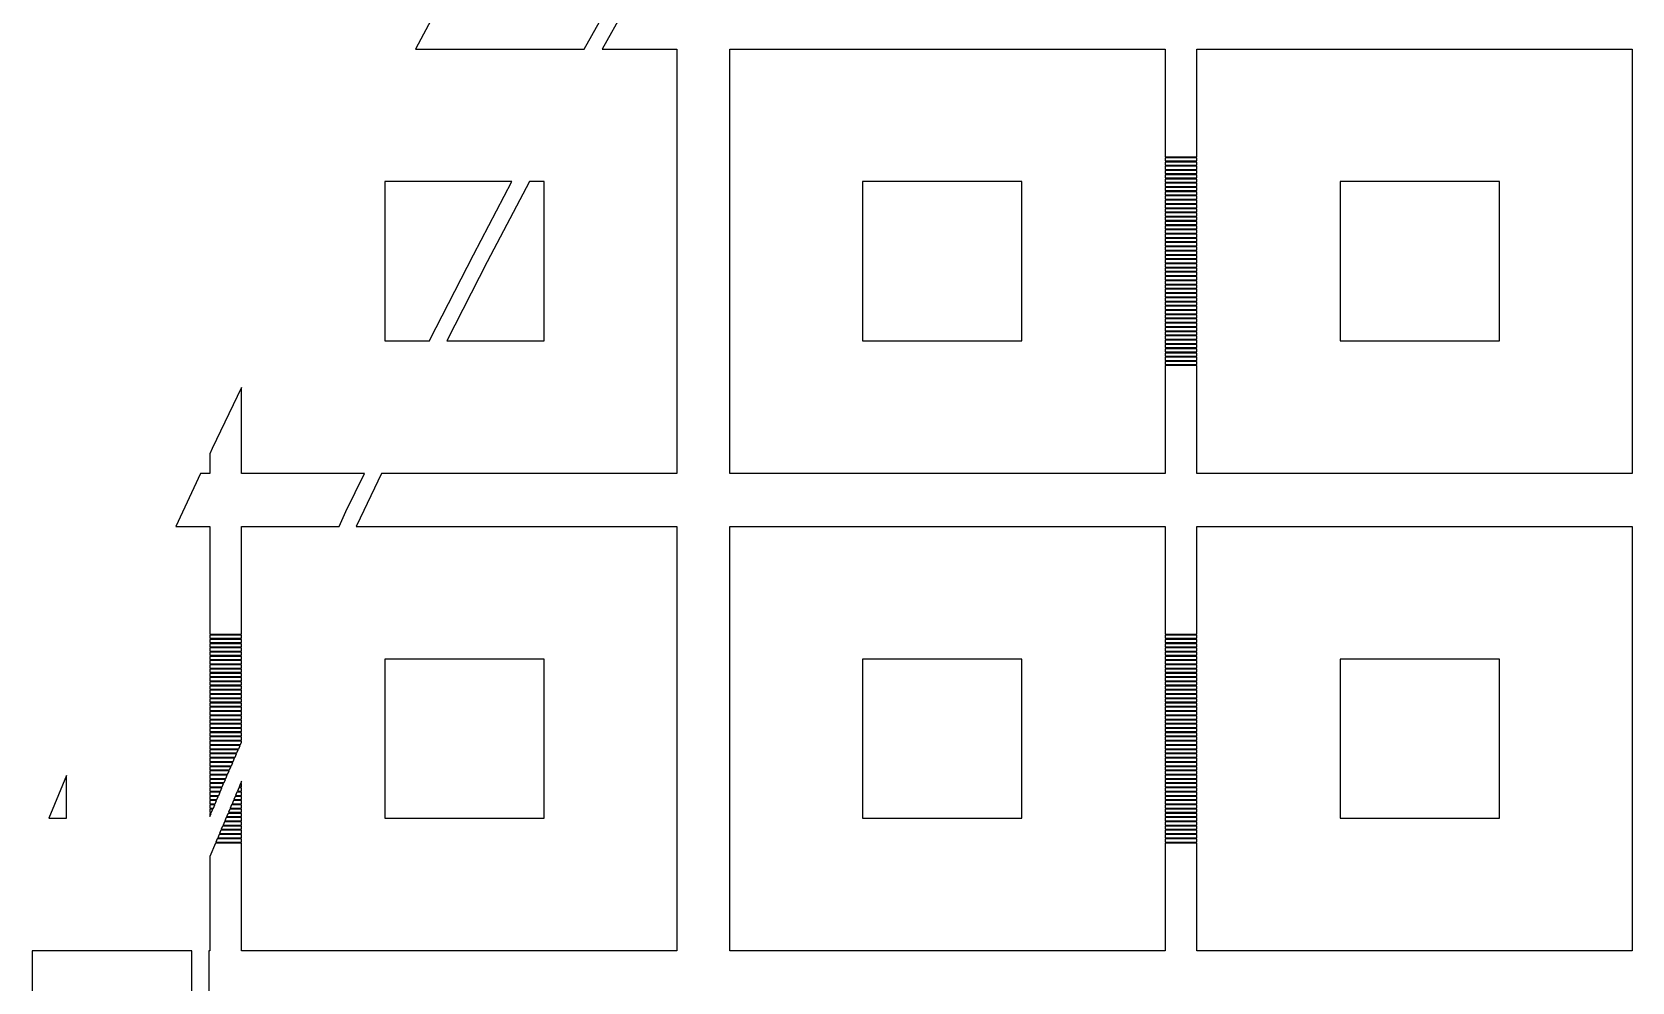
# Model space of a CAD drawing. Extents: x 40 to 187, y -3 to 150.
# Drawn here: x 39.55 to 54.96, y 101.19 to 110.35 of the extents above; entities that cross this region are included whole.
import ezdxf

# ---------------------------------------------------------------- set-up
doc = ezdxf.new("R2010")
doc.units = 0

msp = doc.modelspace()

# ---------------------------------------------------------------- linework, layer by layer
for p, q in [((44.8698, 110.185), (45.119, 110.632)), ((45.2495, 110.558), (45.0415, 110.185)), ((43.4214, 110.514), (43.2429, 110.185)), ((43.2429, 110.185), (44.8698, 110.185)), ((45.0415, 110.185), (45.7613, 110.185)), ((45.7613, 110.185), (45.7613, 106.095)), ((46.2726, 106.095), (46.2726, 110.185)), ((46.2726, 110.185), (50.4653, 110.185)), ((50.4653, 110.185), (50.4653, 109.147)), ((50.7721, 109.147), (50.7721, 110.185)), ((50.7721, 110.185), (54.9647, 110.185)), ((54.9647, 110.185), (54.9647, 106.095)), ((50.4653, 109.147), (50.7721, 109.147)), ((50.7721, 109.137), (50.4653, 109.137)), ((50.4653, 109.137), (50.4653, 109.106)), ((50.4653, 109.106), (50.7721, 109.106)), ((50.7721, 109.096), (50.4653, 109.096)), ((50.4653, 109.096), (50.4653, 109.065)), ((50.4653, 109.065), (50.7721, 109.065)), ((50.7721, 109.055), (50.4653, 109.055)), ((50.4653, 109.055), (50.4653, 109.024)), ((50.4653, 109.024), (50.7721, 109.024)), ((50.7721, 109.014), (50.4653, 109.014)), ((50.4653, 109.014), (50.4653, 108.984)), ((50.7721, 109.106), (50.7721, 109.137)), ((50.7721, 109.065), (50.7721, 109.096)), ((50.7721, 109.024), (50.7721, 109.055)), ((50.7721, 108.984), (50.7721, 109.014)), ((44.1724, 108.907), (42.9492, 108.907)), ((42.9492, 108.907), (42.9492, 107.373)), ((43.8013, 108.202), (44.1724, 108.907)), ((44.3419, 108.907), (43.9344, 108.133)), ((44.4831, 108.907), (44.3419, 108.907)), ((44.4831, 107.373), (44.4831, 108.907)), ((49.0848, 108.907), (47.5509, 108.907)), ((47.5509, 108.907), (47.5509, 107.373)), ((49.0848, 107.373), (49.0848, 108.907)), ((50.4653, 108.984), (50.7721, 108.984)), ((50.7721, 108.973), (50.4653, 108.973)), ((50.4653, 108.973), (50.4653, 108.943)), ((50.4653, 108.943), (50.7721, 108.943)), ((50.7721, 108.932), (50.4653, 108.932)), ((50.4653, 108.932), (50.4653, 108.902)), ((50.4653, 108.902), (50.7721, 108.902)), ((50.7721, 108.892), (50.4653, 108.892)), ((50.4653, 108.892), (50.4653, 108.861)), ((50.4653, 108.861), (50.7721, 108.861)), ((50.7721, 108.851), (50.4653, 108.851)), ((50.4653, 108.851), (50.4653, 108.82)), ((50.7721, 108.943), (50.7721, 108.973)), ((50.7721, 108.902), (50.7721, 108.932)), ((50.7721, 108.861), (50.7721, 108.892)), ((50.7721, 108.82), (50.7721, 108.851)), ((53.6865, 108.907), (52.1526, 108.907)), ((52.1526, 108.907), (52.1526, 107.373)), ((53.6865, 107.373), (53.6865, 108.907)), ((50.4653, 108.82), (50.7721, 108.82)), ((50.7721, 108.81), (50.4653, 108.81)), ((50.4653, 108.81), (50.4653, 108.779)), ((50.4653, 108.779), (50.7721, 108.779)), ((50.7721, 108.769), (50.4653, 108.769)), ((50.4653, 108.769), (50.4653, 108.738)), ((50.4653, 108.738), (50.7721, 108.738)), ((50.7721, 108.728), (50.4653, 108.728)), ((50.4653, 108.728), (50.4653, 108.697)), ((50.4653, 108.697), (50.7721, 108.697)), ((50.7721, 108.687), (50.4653, 108.687)), ((50.4653, 108.687), (50.4653, 108.656)), ((50.7721, 108.779), (50.7721, 108.81)), ((50.7721, 108.738), (50.7721, 108.769)), ((50.7721, 108.697), (50.7721, 108.728)), ((50.7721, 108.656), (50.7721, 108.687)), ((50.4653, 108.656), (50.7721, 108.656)), ((50.7721, 108.646), (50.4653, 108.646)), ((50.4653, 108.646), (50.4653, 108.615)), ((50.4653, 108.615), (50.7721, 108.615)), ((50.7721, 108.605), (50.4653, 108.605)), ((50.4653, 108.605), (50.4653, 108.575)), ((50.4653, 108.575), (50.7721, 108.575)), ((50.7721, 108.564), (50.4653, 108.564)), ((50.4653, 108.564), (50.4653, 108.534)), ((50.4653, 108.534), (50.7721, 108.534)), ((50.7721, 108.615), (50.7721, 108.646)), ((50.7721, 108.575), (50.7721, 108.605)), ((50.7721, 108.534), (50.7721, 108.564)), ((50.7721, 108.523), (50.4653, 108.523)), ((50.4653, 108.523), (50.4653, 108.493)), ((50.4653, 108.493), (50.7721, 108.493)), ((50.7721, 108.482), (50.4653, 108.482)), ((50.4653, 108.482), (50.4653, 108.452)), ((50.4653, 108.452), (50.7721, 108.452)), ((50.7721, 108.442), (50.4653, 108.442)), ((50.4653, 108.442), (50.4653, 108.411)), ((50.4653, 108.411), (50.7721, 108.411)), ((50.7721, 108.401), (50.4653, 108.401)), ((50.4653, 108.401), (50.4653, 108.37)), ((50.7721, 108.493), (50.7721, 108.523)), ((50.7721, 108.452), (50.7721, 108.482)), ((50.7721, 108.411), (50.7721, 108.442)), ((50.7721, 108.37), (50.7721, 108.401)), ((50.4653, 108.37), (50.7721, 108.37)), ((50.7721, 108.36), (50.4653, 108.36)), ((50.4653, 108.36), (50.4653, 108.329)), ((50.4653, 108.329), (50.7721, 108.329)), ((50.7721, 108.319), (50.4653, 108.319)), ((50.4653, 108.319), (50.4653, 108.288)), ((50.4653, 108.288), (50.7721, 108.288)), ((50.7721, 108.278), (50.4653, 108.278)), ((50.4653, 108.278), (50.4653, 108.247)), ((50.4653, 108.247), (50.7721, 108.247)), ((50.7721, 108.237), (50.4653, 108.237)), ((50.4653, 108.237), (50.4653, 108.206)), ((50.7721, 108.329), (50.7721, 108.36)), ((50.7721, 108.288), (50.7721, 108.319)), ((50.7721, 108.247), (50.7721, 108.278)), ((50.7721, 108.206), (50.7721, 108.237)), ((43.382, 107.382), (43.8013, 108.202)), ((43.9344, 108.133), (43.546, 107.373)), ((50.4653, 108.206), (50.7721, 108.206)), ((50.7721, 108.196), (50.4653, 108.196)), ((50.4653, 108.196), (50.4653, 108.165)), ((50.4653, 108.165), (50.7721, 108.165)), ((50.7721, 108.155), (50.4653, 108.155)), ((50.4653, 108.155), (50.4653, 108.125)), ((50.4653, 108.125), (50.7721, 108.125)), ((50.7721, 108.114), (50.4653, 108.114)), ((50.4653, 108.114), (50.4653, 108.084)), ((50.4653, 108.084), (50.7721, 108.084)), ((50.7721, 108.073), (50.4653, 108.073)), ((50.4653, 108.073), (50.4653, 108.043)), ((50.7721, 108.165), (50.7721, 108.196)), ((50.7721, 108.125), (50.7721, 108.155)), ((50.7721, 108.084), (50.7721, 108.114)), ((50.7721, 108.043), (50.7721, 108.073)), ((50.4653, 108.043), (50.7721, 108.043)), ((50.7721, 108.033), (50.4653, 108.033)), ((50.4653, 108.033), (50.4653, 108.002)), ((50.4653, 108.002), (50.7721, 108.002)), ((50.7721, 107.992), (50.4653, 107.992)), ((50.4653, 107.992), (50.4653, 107.961)), ((50.4653, 107.961), (50.7721, 107.961)), ((50.7721, 107.951), (50.4653, 107.951)), ((50.4653, 107.951), (50.4653, 107.92)), ((50.4653, 107.92), (50.7721, 107.92)), ((50.7721, 108.002), (50.7721, 108.033)), ((50.7721, 107.961), (50.7721, 107.992)), ((50.7721, 107.92), (50.7721, 107.951)), ((50.7721, 107.91), (50.4653, 107.91)), ((50.4653, 107.91), (50.4653, 107.879)), ((50.4653, 107.879), (50.7721, 107.879)), ((50.7721, 107.869), (50.4653, 107.869)), ((50.4653, 107.869), (50.4653, 107.838)), ((50.4653, 107.838), (50.7721, 107.838)), ((50.7721, 107.828), (50.4653, 107.828)), ((50.4653, 107.828), (50.4653, 107.797)), ((50.4653, 107.797), (50.7721, 107.797)), ((50.7721, 107.787), (50.4653, 107.787)), ((50.4653, 107.787), (50.4653, 107.756)), ((50.7721, 107.879), (50.7721, 107.91)), ((50.7721, 107.838), (50.7721, 107.869)), ((50.7721, 107.797), (50.7721, 107.828)), ((50.7721, 107.756), (50.7721, 107.787)), ((50.4653, 107.756), (50.7721, 107.756)), ((50.7721, 107.746), (50.4653, 107.746)), ((50.4653, 107.746), (50.4653, 107.716)), ((50.4653, 107.716), (50.7721, 107.716)), ((50.7721, 107.705), (50.4653, 107.705)), ((50.4653, 107.705), (50.4653, 107.675)), ((50.4653, 107.675), (50.7721, 107.675)), ((50.7721, 107.664), (50.4653, 107.664)), ((50.4653, 107.664), (50.4653, 107.634)), ((50.4653, 107.634), (50.7721, 107.634)), ((50.7721, 107.624), (50.4653, 107.624)), ((50.4653, 107.624), (50.4653, 107.593)), ((50.7721, 107.716), (50.7721, 107.746)), ((50.7721, 107.675), (50.7721, 107.705)), ((50.7721, 107.634), (50.7721, 107.664)), ((50.7721, 107.593), (50.7721, 107.624)), ((50.4653, 107.593), (50.7721, 107.593)), ((50.7721, 107.583), (50.4653, 107.583)), ((50.4653, 107.583), (50.4653, 107.552)), ((50.4653, 107.552), (50.7721, 107.552)), ((50.7721, 107.542), (50.4653, 107.542)), ((50.4653, 107.542), (50.4653, 107.511)), ((50.4653, 107.511), (50.7721, 107.511)), ((50.7721, 107.501), (50.4653, 107.501)), ((50.4653, 107.501), (50.4653, 107.47)), ((50.4653, 107.47), (50.7721, 107.47)), ((50.7721, 107.46), (50.4653, 107.46)), ((50.4653, 107.46), (50.4653, 107.429)), ((50.7721, 107.552), (50.7721, 107.583)), ((50.7721, 107.511), (50.7721, 107.542)), ((50.7721, 107.47), (50.7721, 107.501)), ((50.7721, 107.429), (50.7721, 107.46)), ((42.9492, 107.373), (43.3776, 107.373)), ((43.3776, 107.373), (43.382, 107.382)), ((43.546, 107.373), (44.4831, 107.373)), ((47.5509, 107.373), (49.0848, 107.373)), ((50.4653, 107.429), (50.7721, 107.429)), ((50.7721, 107.419), (50.4653, 107.419)), ((50.4653, 107.419), (50.4653, 107.388)), ((50.4653, 107.388), (50.7721, 107.388)), ((50.7721, 107.378), (50.4653, 107.378)), ((50.4653, 107.378), (50.4653, 107.347)), ((50.4653, 107.347), (50.7721, 107.347)), ((50.7721, 107.337), (50.4653, 107.337)), ((50.4653, 107.337), (50.4653, 107.307)), ((50.4653, 107.307), (50.7721, 107.307)), ((50.7721, 107.296), (50.4653, 107.296)), ((50.4653, 107.296), (50.4653, 107.266)), ((50.7721, 107.388), (50.7721, 107.419)), ((50.7721, 107.347), (50.7721, 107.378)), ((50.7721, 107.307), (50.7721, 107.337)), ((50.7721, 107.266), (50.7721, 107.296)), ((52.1526, 107.373), (53.6865, 107.373)), ((50.4653, 107.266), (50.7721, 107.266)), ((50.7721, 107.255), (50.4653, 107.255)), ((50.4653, 107.255), (50.4653, 107.225)), ((50.4653, 107.225), (50.7721, 107.225)), ((50.7721, 107.214), (50.4653, 107.214)), ((50.4653, 107.214), (50.4653, 107.184)), ((50.4653, 107.184), (50.7721, 107.184)), ((50.7721, 107.174), (50.4653, 107.174)), ((50.4653, 107.174), (50.4653, 107.143)), ((50.4653, 107.143), (50.7721, 107.143)), ((50.7721, 107.225), (50.7721, 107.255)), ((50.7721, 107.184), (50.7721, 107.214)), ((50.7721, 107.143), (50.7721, 107.174)), ((50.7721, 107.133), (50.4653, 107.133)), ((50.4653, 107.133), (50.4653, 106.095)), ((50.7721, 106.095), (50.7721, 107.133)), ((41.5687, 106.924), (41.2856, 106.335)), ((41.5687, 106.095), (41.5687, 106.924)), ((41.2856, 106.335), (41.2619, 106.284)), ((41.2619, 106.284), (41.2619, 106.095)), ((41.1737, 106.095), (40.9357, 105.583)), ((41.2619, 106.095), (41.1737, 106.095)), ((42.751, 106.095), (41.5687, 106.095)), ((42.5738, 105.726), (42.751, 106.095)), ((42.9174, 106.095), (42.7094, 105.662)), ((45.7613, 106.095), (42.9174, 106.095)), ((50.4653, 106.095), (46.2726, 106.095)), ((54.9647, 106.095), (50.7721, 106.095)), ((42.5075, 105.583), (42.5738, 105.726)), ((42.7094, 105.662), (42.6729, 105.583)), ((40.9357, 105.583), (41.2619, 105.583)), ((41.2619, 105.583), (41.2619, 104.545)), ((41.5687, 105.583), (42.5075, 105.583)), ((41.5687, 104.545), (41.5687, 105.583)), ((42.6729, 105.583), (45.7613, 105.583)), ((45.7613, 105.583), (45.7613, 101.493)), ((46.2726, 101.493), (46.2726, 105.583)), ((46.2726, 105.583), (50.4653, 105.583)), ((50.4653, 105.583), (50.4653, 104.545)), ((50.7721, 104.545), (50.7721, 105.583)), ((50.7721, 105.583), (54.9647, 105.583)), ((54.9647, 105.583), (54.9647, 101.493)), ((41.2619, 104.545), (41.5687, 104.545)), ((41.5687, 104.535), (41.2619, 104.535)), ((41.2619, 104.535), (41.2619, 104.505)), ((41.5687, 104.505), (41.5687, 104.535)), ((50.4653, 104.545), (50.7721, 104.545)), ((50.7721, 104.535), (50.4653, 104.535)), ((50.4653, 104.535), (50.4653, 104.505)), ((50.7721, 104.505), (50.7721, 104.535)), ((41.2619, 104.505), (41.5687, 104.505)), ((41.5687, 104.494), (41.2619, 104.494)), ((41.2619, 104.494), (41.2619, 104.464)), ((41.2619, 104.464), (41.5687, 104.464)), ((41.5687, 104.453), (41.2619, 104.453)), ((41.2619, 104.453), (41.2619, 104.423)), ((41.2619, 104.423), (41.5687, 104.423)), ((41.5687, 104.413), (41.2619, 104.413)), ((41.2619, 104.413), (41.2619, 104.382)), ((41.2619, 104.382), (41.5687, 104.382)), ((41.5687, 104.372), (41.2619, 104.372)), ((41.2619, 104.372), (41.2619, 104.341)), ((41.5687, 104.464), (41.5687, 104.494)), ((41.5687, 104.423), (41.5687, 104.453)), ((41.5687, 104.382), (41.5687, 104.413)), ((41.5687, 104.341), (41.5687, 104.372)), ((50.4653, 104.505), (50.7721, 104.505)), ((50.7721, 104.494), (50.4653, 104.494)), ((50.4653, 104.494), (50.4653, 104.464)), ((50.4653, 104.464), (50.7721, 104.464)), ((50.7721, 104.453), (50.4653, 104.453)), ((50.4653, 104.453), (50.4653, 104.423)), ((50.4653, 104.423), (50.7721, 104.423)), ((50.7721, 104.413), (50.4653, 104.413)), ((50.4653, 104.413), (50.4653, 104.382)), ((50.4653, 104.382), (50.7721, 104.382)), ((50.7721, 104.372), (50.4653, 104.372)), ((50.4653, 104.372), (50.4653, 104.341)), ((50.7721, 104.464), (50.7721, 104.494)), ((50.7721, 104.423), (50.7721, 104.453)), ((50.7721, 104.382), (50.7721, 104.413)), ((50.7721, 104.341), (50.7721, 104.372)), ((41.2619, 104.341), (41.5687, 104.341)), ((41.5687, 104.331), (41.2619, 104.331)), ((41.2619, 104.331), (41.2619, 104.3)), ((41.2619, 104.3), (41.5687, 104.3)), ((41.5687, 104.29), (41.2619, 104.29)), ((41.2619, 104.29), (41.2619, 104.259)), ((41.2619, 104.259), (41.5687, 104.259)), ((41.5687, 104.249), (41.2619, 104.249)), ((41.2619, 104.249), (41.2619, 104.218)), ((41.2619, 104.218), (41.5687, 104.218)), ((41.5687, 104.3), (41.5687, 104.331)), ((41.5687, 104.259), (41.5687, 104.29)), ((41.5687, 104.218), (41.5687, 104.249)), ((44.4831, 104.305), (42.9492, 104.305)), ((42.9492, 104.305), (42.9492, 102.771)), ((44.4831, 102.771), (44.4831, 104.305)), ((49.0848, 104.305), (47.5509, 104.305)), ((47.5509, 104.305), (47.5509, 102.771)), ((49.0848, 102.771), (49.0848, 104.305)), ((50.4653, 104.341), (50.7721, 104.341)), ((50.7721, 104.331), (50.4653, 104.331)), ((50.4653, 104.331), (50.4653, 104.3)), ((50.4653, 104.3), (50.7721, 104.3)), ((50.7721, 104.29), (50.4653, 104.29)), ((50.4653, 104.29), (50.4653, 104.259)), ((50.4653, 104.259), (50.7721, 104.259)), ((50.7721, 104.249), (50.4653, 104.249)), ((50.4653, 104.249), (50.4653, 104.218)), ((50.4653, 104.218), (50.7721, 104.218)), ((50.7721, 104.3), (50.7721, 104.331)), ((50.7721, 104.259), (50.7721, 104.29)), ((50.7721, 104.218), (50.7721, 104.249)), ((53.6865, 104.305), (52.1526, 104.305)), ((52.1526, 104.305), (52.1526, 102.771)), ((53.6865, 102.771), (53.6865, 104.305)), ((41.5687, 104.208), (41.2619, 104.208)), ((41.2619, 104.208), (41.2619, 104.177)), ((41.2619, 104.177), (41.5687, 104.177)), ((41.5687, 104.167), (41.2619, 104.167)), ((41.2619, 104.167), (41.2619, 104.136)), ((41.2619, 104.136), (41.5687, 104.136)), ((41.5687, 104.126), (41.2619, 104.126)), ((41.2619, 104.126), (41.2619, 104.096)), ((41.2619, 104.096), (41.5687, 104.096)), ((41.5687, 104.085), (41.2619, 104.085)), ((41.2619, 104.085), (41.2619, 104.055)), ((41.5687, 104.177), (41.5687, 104.208)), ((41.5687, 104.136), (41.5687, 104.167)), ((41.5687, 104.096), (41.5687, 104.126)), ((41.5687, 104.055), (41.5687, 104.085)), ((50.7721, 104.208), (50.4653, 104.208)), ((50.4653, 104.208), (50.4653, 104.177)), ((50.4653, 104.177), (50.7721, 104.177)), ((50.7721, 104.167), (50.4653, 104.167)), ((50.4653, 104.167), (50.4653, 104.136)), ((50.4653, 104.136), (50.7721, 104.136)), ((50.7721, 104.126), (50.4653, 104.126)), ((50.4653, 104.126), (50.4653, 104.096)), ((50.4653, 104.096), (50.7721, 104.096)), ((50.7721, 104.085), (50.4653, 104.085)), ((50.4653, 104.085), (50.4653, 104.055)), ((50.7721, 104.177), (50.7721, 104.208)), ((50.7721, 104.136), (50.7721, 104.167)), ((50.7721, 104.096), (50.7721, 104.126)), ((50.7721, 104.055), (50.7721, 104.085)), ((41.2619, 104.055), (41.5687, 104.055)), ((41.5687, 104.044), (41.2619, 104.044)), ((41.2619, 104.044), (41.2619, 104.014)), ((41.2619, 104.014), (41.5687, 104.014)), ((41.5687, 104.004), (41.2619, 104.004)), ((41.2619, 104.004), (41.2619, 103.973)), ((41.2619, 103.973), (41.5687, 103.973)), ((41.5687, 103.963), (41.2619, 103.963)), ((41.2619, 103.963), (41.2619, 103.932)), ((41.2619, 103.932), (41.5687, 103.932)), ((41.5687, 103.922), (41.2619, 103.922)), ((41.2619, 103.922), (41.2619, 103.891)), ((41.5687, 104.014), (41.5687, 104.044)), ((41.5687, 103.973), (41.5687, 104.004)), ((41.5687, 103.932), (41.5687, 103.963)), ((41.5687, 103.891), (41.5687, 103.922)), ((50.4653, 104.055), (50.7721, 104.055)), ((50.7721, 104.044), (50.4653, 104.044)), ((50.4653, 104.044), (50.4653, 104.014)), ((50.4653, 104.014), (50.7721, 104.014)), ((50.7721, 104.004), (50.4653, 104.004)), ((50.4653, 104.004), (50.4653, 103.973)), ((50.4653, 103.973), (50.7721, 103.973)), ((50.7721, 103.963), (50.4653, 103.963)), ((50.4653, 103.963), (50.4653, 103.932)), ((50.4653, 103.932), (50.7721, 103.932)), ((50.7721, 103.922), (50.4653, 103.922)), ((50.4653, 103.922), (50.4653, 103.891)), ((50.7721, 104.014), (50.7721, 104.044)), ((50.7721, 103.973), (50.7721, 104.004)), ((50.7721, 103.932), (50.7721, 103.963)), ((50.7721, 103.891), (50.7721, 103.922)), ((41.2619, 103.891), (41.5687, 103.891)), ((41.5687, 103.881), (41.2619, 103.881)), ((41.2619, 103.881), (41.2619, 103.85)), ((41.2619, 103.85), (41.5687, 103.85)), ((41.5687, 103.84), (41.2619, 103.84)), ((41.2619, 103.84), (41.2619, 103.809)), ((41.2619, 103.809), (41.5687, 103.809)), ((41.5687, 103.799), (41.2619, 103.799)), ((41.2619, 103.799), (41.2619, 103.768)), ((41.2619, 103.768), (41.5687, 103.768)), ((41.5687, 103.758), (41.2619, 103.758)), ((41.2619, 103.758), (41.2619, 103.727)), ((41.5687, 103.85), (41.5687, 103.881)), ((41.5687, 103.809), (41.5687, 103.84)), ((41.5687, 103.768), (41.5687, 103.799)), ((41.5687, 103.727), (41.5687, 103.758)), ((50.4653, 103.891), (50.7721, 103.891)), ((50.7721, 103.881), (50.4653, 103.881)), ((50.4653, 103.881), (50.4653, 103.85)), ((50.4653, 103.85), (50.7721, 103.85)), ((50.7721, 103.84), (50.4653, 103.84)), ((50.4653, 103.84), (50.4653, 103.809)), ((50.4653, 103.809), (50.7721, 103.809)), ((50.7721, 103.799), (50.4653, 103.799)), ((50.4653, 103.799), (50.4653, 103.768)), ((50.4653, 103.768), (50.7721, 103.768)), ((50.7721, 103.758), (50.4653, 103.758)), ((50.4653, 103.758), (50.4653, 103.727)), ((50.7721, 103.85), (50.7721, 103.881)), ((50.7721, 103.809), (50.7721, 103.84)), ((50.7721, 103.768), (50.7721, 103.799)), ((50.7721, 103.727), (50.7721, 103.758)), ((41.2619, 103.727), (41.5687, 103.727)), ((41.5687, 103.717), (41.2619, 103.717)), ((41.2619, 103.717), (41.2619, 103.687)), ((41.2619, 103.687), (41.5687, 103.687)), ((41.5687, 103.676), (41.2619, 103.676)), ((41.2619, 103.676), (41.2619, 103.646)), ((41.2619, 103.646), (41.5687, 103.646)), ((41.5687, 103.635), (41.2619, 103.635)), ((41.2619, 103.635), (41.2619, 103.605)), ((41.2619, 103.605), (41.5687, 103.605)), ((41.5687, 103.687), (41.5687, 103.717)), ((41.5687, 103.646), (41.5687, 103.676)), ((41.5687, 103.605), (41.5687, 103.635)), ((50.4653, 103.727), (50.7721, 103.727)), ((50.7721, 103.717), (50.4653, 103.717)), ((50.4653, 103.717), (50.4653, 103.687)), ((50.4653, 103.687), (50.7721, 103.687)), ((50.7721, 103.676), (50.4653, 103.676)), ((50.4653, 103.676), (50.4653, 103.646)), ((50.4653, 103.646), (50.7721, 103.646)), ((50.7721, 103.635), (50.4653, 103.635)), ((50.4653, 103.635), (50.4653, 103.605)), ((50.4653, 103.605), (50.7721, 103.605)), ((50.7721, 103.687), (50.7721, 103.717)), ((50.7721, 103.646), (50.7721, 103.676)), ((50.7721, 103.605), (50.7721, 103.635)), ((41.5687, 103.594), (41.2619, 103.594)), ((41.2619, 103.594), (41.2619, 103.564)), ((41.2619, 103.564), (41.5687, 103.564)), ((41.5687, 103.554), (41.2619, 103.554)), ((41.2619, 103.554), (41.2619, 103.523)), ((41.2619, 103.523), (41.5687, 103.523)), ((41.5687, 103.513), (41.2619, 103.513)), ((41.2619, 103.513), (41.2619, 103.482)), ((41.2619, 103.482), (41.5586, 103.482)), ((41.5541, 103.472), (41.2619, 103.472)), ((41.2619, 103.472), (41.2619, 103.441)), ((41.5408, 103.441), (41.5541, 103.472)), ((41.5586, 103.482), (41.5687, 103.505)), ((41.5687, 103.564), (41.5687, 103.594)), ((41.5687, 103.523), (41.5687, 103.554)), ((41.5687, 103.505), (41.5687, 103.513)), ((50.7721, 103.594), (50.4653, 103.594)), ((50.4653, 103.594), (50.4653, 103.564)), ((50.4653, 103.564), (50.7721, 103.564)), ((50.7721, 103.554), (50.4653, 103.554)), ((50.4653, 103.554), (50.4653, 103.523)), ((50.4653, 103.523), (50.7721, 103.523)), ((50.7721, 103.513), (50.4653, 103.513)), ((50.4653, 103.513), (50.4653, 103.482)), ((50.4653, 103.482), (50.7721, 103.482)), ((50.7721, 103.472), (50.4653, 103.472)), ((50.4653, 103.472), (50.4653, 103.441)), ((50.7721, 103.564), (50.7721, 103.594)), ((50.7721, 103.523), (50.7721, 103.554)), ((50.7721, 103.482), (50.7721, 103.513)), ((50.7721, 103.441), (50.7721, 103.472)), ((41.2619, 103.441), (41.5408, 103.441)), ((41.5363, 103.431), (41.2619, 103.431)), ((41.2619, 103.431), (41.2619, 103.4)), ((41.2619, 103.4), (41.5229, 103.4)), ((41.5185, 103.39), (41.2619, 103.39)), ((41.2619, 103.39), (41.2619, 103.359)), ((41.2619, 103.359), (41.5051, 103.359)), ((41.5006, 103.349), (41.2619, 103.349)), ((41.2619, 103.349), (41.2619, 103.318)), ((41.2619, 103.318), (41.4873, 103.318)), ((41.4828, 103.308), (41.2619, 103.308)), ((41.2619, 103.308), (41.2619, 103.277)), ((41.4694, 103.277), (41.4828, 103.308)), ((41.4873, 103.318), (41.5006, 103.349)), ((41.5051, 103.359), (41.5185, 103.39)), ((41.5229, 103.4), (41.5363, 103.431)), ((50.4653, 103.441), (50.7721, 103.441)), ((50.7721, 103.431), (50.4653, 103.431)), ((50.4653, 103.431), (50.4653, 103.4)), ((50.4653, 103.4), (50.7721, 103.4)), ((50.7721, 103.39), (50.4653, 103.39)), ((50.4653, 103.39), (50.4653, 103.359)), ((50.4653, 103.359), (50.7721, 103.359)), ((50.7721, 103.349), (50.4653, 103.349)), ((50.4653, 103.349), (50.4653, 103.318)), ((50.4653, 103.318), (50.7721, 103.318)), ((50.7721, 103.308), (50.4653, 103.308)), ((50.4653, 103.308), (50.4653, 103.277)), ((50.7721, 103.4), (50.7721, 103.431)), ((50.7721, 103.359), (50.7721, 103.39)), ((50.7721, 103.318), (50.7721, 103.349)), ((50.7721, 103.277), (50.7721, 103.308)), ((39.8814, 103.181), (39.764, 102.902)), ((39.8814, 102.771), (39.8814, 103.181)), ((41.2619, 103.277), (41.4694, 103.277)), ((41.465, 103.267), (41.2619, 103.267)), ((41.2619, 103.267), (41.2619, 103.237)), ((41.2619, 103.237), (41.4516, 103.237)), ((41.4471, 103.226), (41.2619, 103.226)), ((41.2619, 103.226), (41.2619, 103.196)), ((41.2619, 103.196), (41.4339, 103.196)), ((41.4296, 103.185), (41.2619, 103.185)), ((41.2619, 103.185), (41.2619, 103.155)), ((41.2619, 103.155), (41.4167, 103.155)), ((41.4124, 103.145), (41.2619, 103.145)), ((41.2619, 103.145), (41.2619, 103.114)), ((41.3994, 103.114), (41.4124, 103.145)), ((41.4167, 103.155), (41.4296, 103.185)), ((41.4339, 103.196), (41.4383, 103.206)), ((41.4383, 103.206), (41.4471, 103.226)), ((41.4516, 103.237), (41.465, 103.267)), ((50.4653, 103.277), (50.7721, 103.277)), ((50.7721, 103.267), (50.4653, 103.267)), ((50.4653, 103.267), (50.4653, 103.237)), ((50.4653, 103.237), (50.7721, 103.237)), ((50.7721, 103.226), (50.4653, 103.226)), ((50.4653, 103.226), (50.4653, 103.196)), ((50.4653, 103.196), (50.7721, 103.196)), ((50.7721, 103.185), (50.4653, 103.185)), ((50.4653, 103.185), (50.4653, 103.155)), ((50.4653, 103.155), (50.7721, 103.155)), ((50.7721, 103.145), (50.4653, 103.145)), ((50.4653, 103.145), (50.4653, 103.114)), ((50.7721, 103.237), (50.7721, 103.267)), ((50.7721, 103.196), (50.7721, 103.226)), ((50.7721, 103.155), (50.7721, 103.185)), ((50.7721, 103.114), (50.7721, 103.145)), ((41.2619, 103.114), (41.3994, 103.114)), ((41.3951, 103.104), (41.2619, 103.104)), ((41.2619, 103.104), (41.2619, 103.073)), ((41.2619, 103.073), (41.3822, 103.073)), ((41.3779, 103.063), (41.2619, 103.063)), ((41.2619, 103.063), (41.2619, 103.032)), ((41.2619, 103.032), (41.365, 103.032)), ((41.3607, 103.022), (41.2619, 103.022)), ((41.2619, 103.022), (41.2619, 102.991)), ((41.2619, 102.991), (41.3477, 102.991)), ((41.3434, 102.981), (41.2619, 102.981)), ((41.2619, 102.981), (41.2619, 102.95)), ((41.3305, 102.95), (41.3434, 102.981)), ((41.3477, 102.991), (41.3607, 103.022)), ((41.365, 103.032), (41.3779, 103.063)), ((41.3822, 103.073), (41.3951, 103.104)), ((41.5062, 102.981), (41.4933, 102.95)), ((41.5687, 102.981), (41.5062, 102.981)), ((41.5234, 103.022), (41.5105, 102.991)), ((41.5105, 102.991), (41.5687, 102.991)), ((41.5687, 103.022), (41.5234, 103.022)), ((41.5407, 103.063), (41.5277, 103.032)), ((41.5277, 103.032), (41.5687, 103.032)), ((41.5687, 103.063), (41.5407, 103.063)), ((41.5579, 103.104), (41.545, 103.073)), ((41.545, 103.073), (41.5687, 103.073)), ((41.5687, 103.104), (41.5579, 103.104)), ((41.5687, 103.129), (41.5622, 103.114)), ((41.5622, 103.114), (41.5687, 103.114)), ((41.5687, 103.114), (41.5687, 103.129)), ((41.5687, 103.073), (41.5687, 103.104)), ((41.5687, 103.032), (41.5687, 103.063)), ((41.5687, 102.991), (41.5687, 103.022)), ((41.5687, 102.95), (41.5687, 102.981)), ((50.4653, 103.114), (50.7721, 103.114)), ((50.7721, 103.104), (50.4653, 103.104)), ((50.4653, 103.104), (50.4653, 103.073)), ((50.4653, 103.073), (50.7721, 103.073)), ((50.7721, 103.063), (50.4653, 103.063)), ((50.4653, 103.063), (50.4653, 103.032)), ((50.4653, 103.032), (50.7721, 103.032)), ((50.7721, 103.022), (50.4653, 103.022)), ((50.4653, 103.022), (50.4653, 102.991)), ((50.4653, 102.991), (50.7721, 102.991)), ((50.7721, 102.981), (50.4653, 102.981)), ((50.4653, 102.981), (50.4653, 102.95)), ((50.7721, 103.073), (50.7721, 103.104)), ((50.7721, 103.032), (50.7721, 103.063)), ((50.7721, 102.991), (50.7721, 103.022)), ((50.7721, 102.95), (50.7721, 102.981)), ((39.764, 102.902), (39.7106, 102.771)), ((41.2619, 102.95), (41.3305, 102.95)), ((41.3262, 102.94), (41.2619, 102.94)), ((41.2619, 102.94), (41.2619, 102.909)), ((41.2619, 102.909), (41.3132, 102.909)), ((41.3089, 102.899), (41.2619, 102.899)), ((41.2619, 102.899), (41.2619, 102.868)), ((41.2619, 102.868), (41.296, 102.868)), ((41.2917, 102.858), (41.2619, 102.858)), ((41.2619, 102.858), (41.2619, 102.828)), ((41.2619, 102.828), (41.2788, 102.828)), ((41.2788, 102.828), (41.2917, 102.858)), ((41.296, 102.868), (41.3089, 102.899)), ((41.3132, 102.909), (41.3262, 102.94)), ((41.4545, 102.858), (41.4415, 102.828)), ((41.4415, 102.828), (41.5687, 102.828)), ((41.5687, 102.858), (41.4545, 102.858)), ((41.4717, 102.899), (41.4588, 102.868)), ((41.4588, 102.868), (41.5687, 102.868)), ((41.5687, 102.899), (41.4717, 102.899)), ((41.489, 102.94), (41.476, 102.909)), ((41.476, 102.909), (41.5687, 102.909)), ((41.5687, 102.94), (41.489, 102.94)), ((41.4933, 102.95), (41.5687, 102.95)), ((41.5687, 102.909), (41.5687, 102.94)), ((41.5687, 102.868), (41.5687, 102.899)), ((41.5687, 102.828), (41.5687, 102.858)), ((50.4653, 102.95), (50.7721, 102.95)), ((50.7721, 102.94), (50.4653, 102.94)), ((50.4653, 102.94), (50.4653, 102.909)), ((50.4653, 102.909), (50.7721, 102.909)), ((50.7721, 102.899), (50.4653, 102.899)), ((50.4653, 102.899), (50.4653, 102.868)), ((50.4653, 102.868), (50.7721, 102.868)), ((50.7721, 102.858), (50.4653, 102.858)), ((50.4653, 102.858), (50.4653, 102.828)), ((50.4653, 102.828), (50.7721, 102.828)), ((50.7721, 102.909), (50.7721, 102.94)), ((50.7721, 102.868), (50.7721, 102.899)), ((50.7721, 102.828), (50.7721, 102.858)), ((39.7106, 102.771), (39.8814, 102.771)), ((41.2745, 102.817), (41.2619, 102.817)), ((41.2619, 102.817), (41.2619, 102.788)), ((41.2619, 102.788), (41.2745, 102.817)), ((41.3855, 102.695), (41.3726, 102.664)), ((41.5687, 102.695), (41.3855, 102.695)), ((41.4028, 102.736), (41.3898, 102.705)), ((41.3898, 102.705), (41.5687, 102.705)), ((41.5687, 102.736), (41.4028, 102.736)), ((41.42, 102.776), (41.4071, 102.746)), ((41.4071, 102.746), (41.5687, 102.746)), ((41.5687, 102.776), (41.42, 102.776)), ((41.4372, 102.817), (41.4243, 102.787)), ((41.4243, 102.787), (41.5687, 102.787)), ((41.5687, 102.817), (41.4372, 102.817)), ((41.5687, 102.787), (41.5687, 102.817)), ((41.5687, 102.746), (41.5687, 102.776)), ((41.5687, 102.705), (41.5687, 102.736)), ((41.5687, 102.664), (41.5687, 102.695)), ((42.9492, 102.771), (44.4831, 102.771)), ((47.5509, 102.771), (49.0848, 102.771)), ((50.7721, 102.817), (50.4653, 102.817)), ((50.4653, 102.817), (50.4653, 102.787)), ((50.4653, 102.787), (50.7721, 102.787)), ((50.7721, 102.776), (50.4653, 102.776)), ((50.4653, 102.776), (50.4653, 102.746)), ((50.4653, 102.746), (50.7721, 102.746)), ((50.7721, 102.736), (50.4653, 102.736)), ((50.4653, 102.736), (50.4653, 102.705)), ((50.4653, 102.705), (50.7721, 102.705)), ((50.7721, 102.695), (50.4653, 102.695)), ((50.4653, 102.695), (50.4653, 102.664)), ((50.7721, 102.787), (50.7721, 102.817)), ((50.7721, 102.746), (50.7721, 102.776)), ((50.7721, 102.705), (50.7721, 102.736)), ((50.7721, 102.664), (50.7721, 102.695)), ((52.1526, 102.771), (53.6865, 102.771)), ((41.3166, 102.531), (41.2619, 102.401)), ((41.5687, 102.531), (41.3166, 102.531)), ((41.3338, 102.572), (41.3209, 102.541)), ((41.3209, 102.541), (41.5687, 102.541)), ((41.5687, 102.572), (41.3338, 102.572)), ((41.351, 102.613), (41.3381, 102.582)), ((41.3381, 102.582), (41.5687, 102.582)), ((41.5687, 102.613), (41.351, 102.613)), ((41.3683, 102.654), (41.3554, 102.623)), ((41.3554, 102.623), (41.5687, 102.623)), ((41.5687, 102.654), (41.3683, 102.654)), ((41.3726, 102.664), (41.5687, 102.664)), ((41.5687, 102.623), (41.5687, 102.654)), ((41.5687, 102.582), (41.5687, 102.613)), ((41.5687, 102.541), (41.5687, 102.572)), ((41.5687, 101.493), (41.5687, 102.531)), ((50.4653, 102.664), (50.7721, 102.664)), ((50.7721, 102.654), (50.4653, 102.654)), ((50.4653, 102.654), (50.4653, 102.623)), ((50.4653, 102.623), (50.7721, 102.623)), ((50.7721, 102.613), (50.4653, 102.613)), ((50.4653, 102.613), (50.4653, 102.582)), ((50.4653, 102.582), (50.7721, 102.582)), ((50.7721, 102.572), (50.4653, 102.572)), ((50.4653, 102.572), (50.4653, 102.541)), ((50.4653, 102.541), (50.7721, 102.541)), ((50.7721, 102.531), (50.4653, 102.531)), ((50.4653, 102.531), (50.4653, 101.493)), ((50.7721, 102.623), (50.7721, 102.654)), ((50.7721, 102.582), (50.7721, 102.613)), ((50.7721, 102.541), (50.7721, 102.572)), ((50.7721, 101.493), (50.7721, 102.531)), ((41.2619, 102.401), (41.2619, 101.493)), ((41.0889, 101.493), (39.5487, 101.493)), ((39.5487, 101.493), (39.5487, 100.982)), ((41.0889, 100.982), (41.0889, 101.493)), ((41.2619, 101.493), (41.2513, 101.493)), ((41.2513, 101.493), (41.2513, 100.982)), ((45.7613, 101.493), (41.5687, 101.493)), ((50.4653, 101.493), (46.2726, 101.493)), ((54.9647, 101.493), (50.7721, 101.493))]:
    msp.add_line(p, q)

doc.saveas('drawing.dxf')
